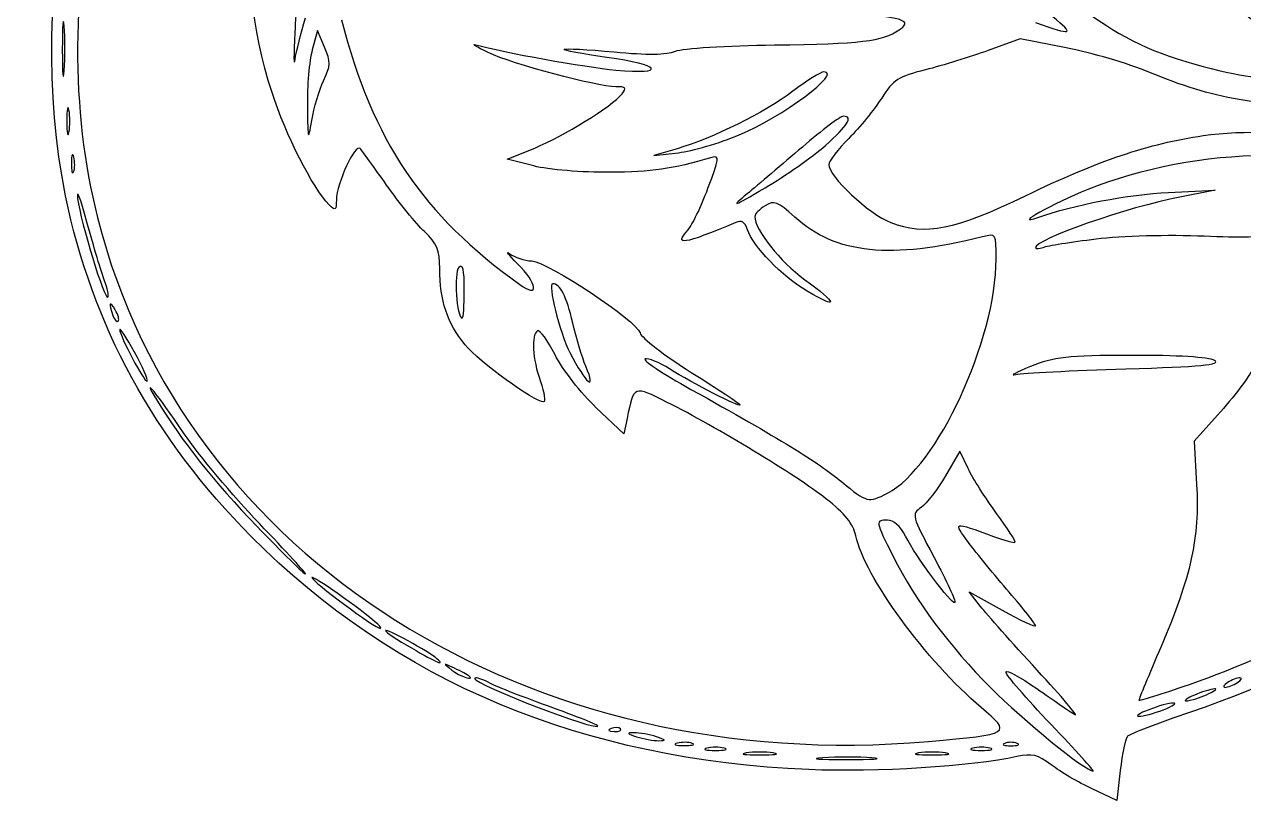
# Model space of a CAD drawing. Extents: x -1 to 102, y -1 to 95.
# Drawn here: x -1.2 to 64.3, y -1.3 to 40.4 of the extents above; entities that cross this region are included whole.
import ezdxf

# ---------------------------------------------------------------- set-up
doc = ezdxf.new("R2010")
doc.units = 0
doc.layers.get('0').update_dxf_attribs({"linetype": 'CONTINUOUS'})

msp = doc.modelspace()

# ---------------------------------------------------------------- linework, layer by layer
at = {"color": 7}
for points in [[(0.930911, 40.308115), (0.931033, 40.308115)], [(14.927762, 39.182135), (14.55096, 40.078276), (14.260387, 39.031651)], [(54.766324, 39.151139), (52.30641, 39.630056), (50.586505, 39.005761)], [(26.165587, 32.798811), (24.738271, 33.16137), (26.215609, 33.762416)], [(33.865132, 33.724858), (32.619987, 33.361903), (33.942904, 33.513874)], [(60.268945, 31.37707), (62.782487, 31.498246), (60.88652, 31.132603)], [(31.180437, 19.237248), (31.010003, 18.405861), (29.523145, 19.811309)], [(63.219388, 19.77412), (61.658471, 18.005941), (61.784627, 15.692358)], [(49.506169, 16.540914), (49.055901, 17.48514), (48.290297, 16.15907)], [(50.168445, 9.139034), (49.55332, 9.92637), (51.339258, 8.927648)], [(57.677756, 0.327848), (57.49082, -1.296538), (56.167904, -0.668367)]]:
    msp.add_lwpolyline(points, dxfattribs=at)
for points in [[(14.874252, 37.379188)], [(1.189002, 35.802215)], [(37.199845, 34.467639)], [(41.8329, 33.897448)], [(1.450228, 33.283639)], [(56.377385, 28.885158)], [(3.100455, 26.637395)], [(22.433528, 26.131695)], [(3.680409, 25.066747)], [(4.711882, 22.79418)], [(28.961099, 22.043882)], [(57.98348, 21.898713)], [(45.174278, 15.223924)], [(11.420715, 13.585254)], [(17.79009, 8.176591)], [(20.96509, 6.323777)], [(22.676063, 5.40544)], [(63.973112, 5.044403)], [(62.650195, 4.559874)], [(27.196029, 3.686696)], [(60.004362, 3.589195)], [(53.95023, 2.805459)], [(30.828538, 2.558412)], [(32.752279, 2.133986)], [(34.675543, 1.778384)], [(36.3903, 1.522622)], [(47.378869, 1.883754)], [(50.6778, 1.522622)], [(52.133008, 1.780048)], [(39.036133, 1.265161)], [(44.336668, 1.005258)], [(48.29655, 1.265161)]]:
    msp.add_lwpolyline(points, close=True, dxfattribs=at)
for points in [[(11.016929, 68.445018), (3.002988, 56.486713), (-0.212948, 41.591521), (2.721543, 30.023422)], [(1.011004, 31.195338), (-1.206118, 42.074931), (1.558503, 55.574798), (8.32627, 66.916385)], [(12.10172, 36.744815), (10.989534, 40.216836), (10.619197, 43.789645), (11.124979, 46.167844)], [(68.592764, 38.792536), (65.863512, 39.503228), (64.455942, 40.543432), (59.593512, 45.443034)], [(13.584194, 43.012111), (13.506838, 42.575549), (13.39067, 41.20633), (13.326043, 39.969403)], [(55.220166, 41.550947), (57.650907, 39.73023), (58.996048, 39.047605), (61.693414, 38.265939)], [(0.931033, 40.308115), (0.875545, 40.922189), (0.830804, 40.353049), (0.831611, 39.043361)], [(13.335727, 38.514195), (13.405693, 38.950757), (13.656613, 39.962788), (13.893328, 40.763153)], [(15.835214, 40.6566), (17.508817, 34.145879), (20.177031, 30.181897), (25.41009, 26.431859)], [(45.802439, 40.113545), (46.41305, 40.530923), (46.156203, 40.685193), (44.53282, 40.876117)], [(53.125195, 40.504361), (55.129015, 39.794013), (55.259018, 39.838865), (54.045374, 40.82183)], [(0.932499, 37.926865), (0.987183, 38.622481), (0.986522, 39.694043), (0.930911, 40.308115)], [(13.326043, 39.969403), (13.261413, 38.732476), (13.265776, 38.077632), (13.335727, 38.514195)], [(39.102279, 39.303682), (43.735384, 39.355363), (44.899009, 39.496013), (45.802439, 40.113545)], [(23.718963, 38.89193), (23.084733, 39.197209), (22.782415, 39.386507), (23.047144, 39.312596)], [(23.047144, 39.312596), (24.512626, 38.903439), (28.919104, 38.108414), (30.57375, 37.95463)], [(0.831611, 39.043361), (0.832404, 37.733674), (0.877818, 37.231251), (0.932499, 37.926865)], [(14.260387, 39.031651), (14.100571, 38.456007), (13.983151, 37.092059), (13.999458, 36.000653)], [(14.874252, 37.379188), (15.254255, 38.179984), (15.260509, 38.390756), (14.927762, 39.182135)], [(30.569643, 37.058986), (29.544081, 37.058986), (25.002505, 38.274114), (23.718963, 38.89193)], [(30.08811, 38.63467), (28.768336, 38.815026), (27.735377, 39.009447), (27.792646, 39.066713)], [(27.792646, 39.066713), (27.849915, 39.123982), (29.061511, 39.060654), (30.485085, 38.92596)], [(30.485085, 38.92596), (32.26667, 38.757405), (33.291373, 38.770057), (33.772737, 38.966558)], [(33.772737, 38.966558), (34.161502, 39.125258), (36.528309, 39.274972), (39.102279, 39.303682)], [(50.586505, 39.005761), (49.640556, 38.662401), (48.123597, 38.194835), (47.215486, 37.966724)], [(59.210612, 37.84727), (58.119206, 38.300996), (56.119276, 38.887736), (54.766324, 39.151139)], [(97.752683, 38.91107), (91.371513, 22.166583), (78.013536, 9.11783), (61.460428, 3.458948)], [(30.57375, 37.95463), (33.381167, 37.693708), (32.99265, 38.237747), (30.08811, 38.63467)], [(61.693414, 38.265939), (64.07404, 37.576059), (66.080206, 37.345961), (65.296029, 37.852736)], [(14.236522, 35.244331), (14.350605, 35.919759), (14.637582, 36.880445), (14.874252, 37.379188)], [(37.199845, 34.467639), (39.512102, 35.42624), (42.775434, 37.852736), (41.752374, 37.852736)], [(41.752374, 37.852736), (41.592021, 37.852736), (40.839131, 37.383352), (40.079282, 36.809661)], [(47.215486, 37.966724), (45.749692, 37.598527), (45.485325, 37.427802), (44.860019, 36.445587)], [(70.352203, 35.933385), (64.942051, 36.005688), (62.723842, 36.386728), (59.210612, 37.84727)], [(15.173525, 30.718435), (14.273677, 31.633851), (12.834452, 34.457378), (12.10172, 36.744815)], [(30.908001, 36.671515), (31.175756, 36.99414), (31.11913, 37.058986), (30.569643, 37.058986)], [(40.079282, 36.809661), (38.554639, 35.658547), (35.789089, 34.285682), (33.865132, 33.724858)], [(1.189002, 35.802215), (1.125939, 36.129637), (1.074339, 35.861747), (1.074339, 35.206903)], [(26.215609, 33.762416), (27.749974, 34.386663), (30.348994, 35.997954), (30.908001, 36.671515)], [(44.860019, 36.445587), (44.472625, 35.837072), (43.677411, 34.862945), (43.092883, 34.280861)], [(1.189002, 34.61159), (1.252068, 34.939012), (1.252068, 35.474794), (1.189002, 35.802215)], [(13.999458, 36.000653), (14.027387, 34.13094), (14.041087, 34.087237), (14.236522, 35.244331)], [(42.795333, 35.471486), (42.6437, 35.471486), (41.655074, 34.727346), (40.598386, 33.81784)], [(41.8329, 33.897448), (43.04066, 34.96056), (43.353061, 35.471486), (42.795333, 35.471486)], [(1.074339, 35.206903), (1.074339, 34.552059), (1.125939, 34.284169), (1.189002, 34.61159)], [(62.133469, 34.430933), (64.330408, 34.752169), (67.215356, 34.628611), (69.05112, 34.13466)], [(33.942904, 33.513874), (34.670508, 33.597456), (36.13613, 34.026652), (37.199845, 34.467639)], [(43.092883, 34.280861), (42.508353, 33.698778), (42.026186, 33.071041), (42.021398, 32.885888)], [(52.596029, 31.203596), (56.520509, 33.098298), (59.184405, 33.999723), (62.133469, 34.430933)], [(1.450214, 33.283639), (1.383132, 33.54107), (1.323834, 33.394507), (1.318441, 32.957945)], [(16.838879, 33.731036), (16.57565, 34.03487), (15.568072, 31.869526), (15.560171, 30.983018)], [(18.259728, 31.76732), (17.594492, 32.713205), (16.95511, 33.596876), (16.838879, 33.731036)], [(40.598386, 33.81784), (39.541699, 32.908335), (38.207246, 31.776284), (37.632936, 31.302172)], [(38.591755, 31.623876), (39.693416, 32.274928), (41.151932, 33.298035), (41.8329, 33.897448)], [(1.318441, 32.957945), (1.313044, 32.521382), (1.367934, 32.310758), (1.440412, 32.489889)], [(1.440412, 32.489889), (1.512886, 32.66902), (1.517297, 33.026207), (1.450228, 33.283639)], [(30.238737, 32.458978), (28.783529, 32.446489), (26.950612, 32.599402), (26.165587, 32.798811)], [(35.733882, 33.257704), (33.563856, 32.627308), (32.541869, 32.47876), (30.238737, 32.458978)], [(35.526543, 31.599309), (36.129936, 33.20238), (36.15204, 33.379182), (35.733882, 33.257704)], [(42.021398, 32.885888), (42.004808, 32.244099), (44.167317, 30.20909), (45.343067, 29.760066)], [(65.489124, 33.351354), (62.265825, 33.347226), (58.839341, 32.695229), (55.940402, 31.534439)], [(2.157586, 29.782945), (1.802841, 31.092632), (1.577225, 31.661605), (1.656219, 31.04733)], [(20.289932, 29.270423), (19.838558, 29.697831), (18.924967, 30.821434), (18.259728, 31.76732)], [(34.46317, 29.376235), (34.676556, 29.612024), (35.155074, 30.612408), (35.526543, 31.599309)], [(37.632936, 31.302172), (36.721418, 30.549681), (36.843248, 30.590556), (38.591755, 31.623876)], [(55.940402, 31.534439), (54.050695, 30.777762), (51.814635, 29.529003), (53.257487, 30.036124)], [(10.982541, 12.892611), (5.751935, 18.157865), (2.422489, 24.269054), (1.011004, 31.195338)], [(1.656219, 31.04733), (1.823573, 29.745961), (3.100937, 25.575702), (3.277972, 25.752737)], [(15.560171, 30.983018), (15.555091, 30.412589), (15.506712, 30.379485), (15.173525, 30.718435)], [(40.193127, 30.049629), (39.254369, 30.89774), (39.079982, 30.964129), (38.591794, 30.65925)], [(45.343067, 29.760066), (47.208943, 29.047482), (48.77617, 29.359402), (52.596029, 31.203596)], [(60.88652, 31.132603), (58.107053, 30.59656), (53.125195, 28.854971), (53.125195, 28.41934)], [(53.257487, 30.036124), (55.179741, 30.711743), (58.115814, 31.273268), (60.268945, 31.37707)], [(38.591794, 30.65925), (38.290476, 30.471076), (38.043945, 30.213136), (38.043945, 30.086054)], [(3.100455, 26.637395), (2.936623, 27.05776), (2.512331, 28.473257), (2.157586, 29.782945)], [(2.721543, 30.023422), (7.365967, 11.714557), (25.950721, 0.003852), (47.378869, 1.883754)], [(37.027855, 29.768242), (34.177806, 28.565808), (33.657818, 28.48633), (34.46317, 29.376235)], [(37.65028, 29.375957), (37.519959, 29.786559), (37.34004, 29.899954), (37.027855, 29.768242)], [(38.043945, 30.086054), (38.043945, 29.370861), (39.395252, 27.661161), (40.727077, 26.691302)], [(50.280925, 28.995312), (45.351131, 27.751762), (42.394561, 28.060766), (40.193127, 30.049629)], [(21.112087, 27.286048), (21.110764, 28.291832), (20.973647, 28.623011), (20.289932, 29.270423)], [(40.860001, 26.070539), (39.525591, 26.852552), (37.929489, 28.496241), (37.65028, 29.375957)], [(51.008529, 27.813336), (51.008529, 29.171096), (51.004401, 29.177811), (50.280925, 28.995312)], [(53.533114, 28.427648), (53.75747, 28.513744), (55.037392, 28.719621), (56.377385, 28.885158)], [(56.377385, 28.885163), (57.75384, 29.055203), (60.281299, 29.122904), (62.187175, 29.040788)], [(62.187175, 29.040788), (64.042565, 28.960847), (65.560612, 28.990555), (65.560612, 29.106807)], [(25.277798, 27.564818), (24.804856, 28.033088), (24.622688, 28.265636), (24.872983, 28.081589)], [(53.125195, 28.41934), (53.125195, 28.33782), (53.308758, 28.341561), (53.533114, 28.427648)], [(22.433528, 26.131695), (22.433528, 27.248681), (22.356341, 27.562633), (22.135919, 27.342211)], [(24.872983, 28.081589), (25.123277, 27.89754), (25.659058, 27.723256), (26.063608, 27.694292)], [(25.41009, 26.431859), (26.478391, 25.666308), (26.384678, 26.468872), (25.277798, 27.564818)], [(26.063608, 27.694292), (26.97222, 27.629234), (31.712048, 24.479202), (31.882585, 23.827073)], [(45.174278, 15.223924), (47.838905, 16.601855), (51.008529, 23.441414), (51.008529, 27.813336)], [(22.479494, 23.195513), (21.508428, 24.372745), (21.114207, 25.552043), (21.112087, 27.286048)], [(22.135919, 27.342211), (21.859601, 27.065893), (22.02268, 24.62357), (22.317447, 24.62357)], [(3.277972, 25.752737), (3.344171, 25.818936), (3.264293, 26.217031), (3.100455, 26.637395)], [(27.187499, 26.475653), (26.893459, 26.475653), (27.539154, 23.880614), (28.109164, 22.771486)], [(28.26144, 24.358986), (27.92176, 25.808734), (27.583381, 26.475653), (27.187499, 26.475653)], [(40.727077, 26.691302), (42.510628, 25.392486), (42.58146, 25.061696), (40.860001, 26.070539)], [(3.680409, 25.066747), (3.368507, 25.603113), (3.293188, 25.431435), (3.548506, 24.76609)], [(22.317447, 24.62357), (22.381291, 24.62357), (22.433528, 25.302226), (22.433528, 26.131695)], [(3.837341, 24.460023), (3.905463, 24.528145), (3.83496, 24.801171), (3.680409, 25.066747)], [(3.548506, 24.76609), (3.639242, 24.529632), (3.769219, 24.3919), (3.837341, 24.460023)], [(28.961099, 22.043882), (28.763815, 22.516825), (28.448968, 23.558622), (28.26144, 24.358986)], [(3.917486, 24.019462), (3.909548, 23.676057), (5.262231, 21.12241), (5.386336, 21.246518)], [(4.711882, 22.79418), (4.277602, 23.582064), (3.920124, 24.13344), (3.917486, 24.019462)], [(26.363299, 23.938021), (26.018362, 23.724838), (26.094152, 22.432264), (26.522833, 21.217252)], [(27.312599, 22.647108), (26.914568, 23.433799), (26.487385, 24.01471), (26.363299, 23.938021)], [(31.882585, 23.827073), (31.950893, 23.565858), (33.18655, 22.613665), (34.628489, 21.711087)], [(26.696146, 20.125653), (26.182245, 20.125653), (23.252061, 22.258922), (22.479494, 23.195513)], [(5.386336, 21.246518), (5.449667, 21.309849), (5.146163, 22.006298), (4.711882, 22.79418)], [(29.523145, 19.811309), (28.705373, 20.584308), (27.710627, 21.860415), (27.312599, 22.647108)], [(28.109164, 22.771486), (28.963382, 21.109347), (29.565415, 20.595172), (28.961099, 22.043882)], [(32.146407, 22.437238), (31.980055, 22.381787), (33.090123, 21.643795), (34.613218, 20.797255)], [(33.464169, 21.89712), (32.90575, 22.249635), (32.312756, 22.492687), (32.146407, 22.437238)], [(58.28457, 22.625301), (54.821984, 22.613183), (54.130228, 22.536671), (52.860612, 22.025398)], [(57.98348, 21.898713), (61.99047, 22.018503), (63.121627, 22.125099), (62.74598, 22.347507)], [(62.74598, 22.347507), (62.442765, 22.52703), (60.727198, 22.633853), (58.28457, 22.625301)], [(7.3774, 18.413899), (5.906835, 20.582215), (5.028707, 21.667676), (5.885586, 20.257945)], [(37.250195, 19.961095), (37.250195, 19.811852), (34.708775, 21.111435), (33.464169, 21.89712)], [(34.628489, 21.711087), (36.070426, 20.808508), (37.250195, 20.021013), (37.250195, 19.961095)], [(52.860612, 22.025398), (52.060247, 21.703093), (51.70306, 21.507386), (52.066862, 21.590497)], [(52.066862, 21.590497), (52.430664, 21.673608), (55.093142, 21.812306), (57.98348, 21.898713)], [(64.881196, 22.090745), (64.825705, 21.789099), (64.077892, 20.746617), (63.219388, 19.77412)], [(26.522833, 21.217252), (26.734659, 20.616873), (26.81265, 20.125653), (26.696146, 20.125653)], [(33.34186, 20.100613), (31.521453, 21.013566), (31.546636, 21.023625), (31.180437, 19.237248)], [(34.613218, 20.797255), (39.369802, 18.153536), (41.439494, 16.885737), (42.702131, 15.842356)], [(5.885586, 20.257945), (7.231482, 18.043684), (9.031085, 15.772836), (11.284772, 13.444924)], [(41.847328, 14.93602), (40.279312, 16.1667), (35.977354, 18.778887), (33.34186, 20.100613)], [(11.420715, 13.585254), (9.98344, 15.081263), (8.163948, 17.254154), (7.3774, 18.413899)], [(51.035188, 14.136441), (50.441876, 14.939576), (49.753819, 16.02159), (49.506169, 16.540914)], [(42.702131, 15.842356), (44.082036, 14.702068), (44.138032, 14.688058), (45.174278, 15.223924)], [(48.290297, 16.15907), (47.869218, 15.42973), (47.28224, 14.663177), (46.985907, 14.455616)], [(61.784627, 15.692358), (61.94131, 12.818906), (61.494106, 10.783237), (59.871875, 6.985545)], [(43.469608, 12.931018), (43.336948, 13.566317), (42.892321, 14.115838), (41.847328, 14.93602)], [(46.985907, 14.455616), (46.455396, 14.084033), (46.465979, 14.042774), (47.674429, 11.771119)], [(45.180901, 13.775653), (44.504838, 13.775653), (44.510979, 13.735502), (45.479316, 11.824007)], [(46.137737, 12.915757), (45.8684, 13.448832), (45.504735, 13.775653), (45.180901, 13.775653)], [(52.024251, 12.58815), (52.073577, 12.636577), (51.628498, 13.333307), (51.035188, 14.136441)], [(11.284772, 13.444924), (12.658361, 12.026096), (13.838848, 10.865236), (13.908073, 10.865236)], [(13.908073, 10.865236), (13.977301, 10.865236), (12.85799, 12.089244), (11.420715, 13.585254)], [(49.53309, 12.566303), (48.682997, 13.708827), (48.668715, 13.705377), (50.876237, 12.890685)], [(61.393425, 4.945533), (66.666105, 6.776286), (72.143609, 9.710436), (76.995996, 13.303411)], [(40.954362, 0.368009), (28.784714, 0.880385), (18.750025, 5.073671), (10.982541, 12.892611)], [(50.210323, 3.699576), (47.263415, 6.184445), (43.923175, 10.758919), (43.469608, 12.931018)], [(48.788365, 9.350629), (48.63868, 9.200941), (46.691222, 11.820295), (46.137737, 12.915757)], [(51.715903, 9.898533), (50.94079, 10.794021), (49.958524, 11.994518), (49.53309, 12.566303)], [(50.876237, 12.890685), (51.45832, 12.675867), (51.974927, 12.539726), (52.024251, 12.58815)], [(45.479316, 11.824007), (46.705054, 9.404414), (48.488605, 7.002066), (50.726975, 4.755695)], [(47.674429, 11.771119), (48.349453, 10.502207), (48.850725, 9.412986), (48.788365, 9.350629)], [(17.79009, 8.176591), (16.839088, 9.015664), (14.233823, 10.85673), (14.244351, 10.682264)], [(14.244351, 10.682264), (14.256522, 10.480455), (17.660132, 7.95482), (17.919919, 7.95482)], [(53.125195, 8.099647), (53.125195, 8.193545), (52.491013, 9.003043), (51.715903, 9.898533)], [(53.211153, 5.718088), (51.875984, 7.166573), (50.506765, 8.705996), (50.168445, 9.139034)], [(51.339258, 8.927648), (52.321524, 8.378349), (53.125195, 8.005747), (53.125195, 8.099647)], [(17.919919, 7.95482), (17.986758, 7.95482), (17.928332, 8.054618), (17.79009, 8.176591)], [(20.96509, 6.323777), (20.529033, 6.707246), (18.200194, 7.983527), (18.200194, 7.839033)], [(18.200194, 7.839033), (18.200194, 7.763081), (18.825272, 7.342463), (19.589257, 6.904321)], [(19.589257, 6.904321), (20.988522, 6.10185), (21.428624, 5.916147), (20.96509, 6.323777)], [(59.871875, 6.985545), (59.217139, 5.45279), (58.681445, 4.154882), (58.681445, 4.101306)], [(21.904361, 5.81691), (21.280667, 6.113944), (21.272224, 6.108435), (21.756493, 5.720458)], [(21.756493, 5.720458), (22.177975, 5.382781), (23.039156, 5.087766), (22.676063, 5.40544)], [(22.676063, 5.40544), (22.615429, 5.458489), (22.268163, 5.64365), (21.904361, 5.81691)], [(23.046234, 5.298392), (22.279053, 5.26074), (28.718285, 2.689042), (29.577279, 2.690029)], [(23.839984, 4.995947), (23.522129, 5.168119), (23.164942, 5.304219), (23.046234, 5.298392)], [(51.537695, 5.604039), (51.537695, 5.755304), (52.281836, 5.359199), (53.191341, 4.723807)], [(53.95023, 2.805459), (52.623336, 4.193413), (51.537695, 5.452774), (51.537695, 5.604039)], [(55.241862, 3.326516), (55.460143, 3.193396), (54.546325, 4.269605), (53.211153, 5.718088)], [(64.105404, 5.300882), (63.959883, 5.300882), (63.662227, 5.185468), (63.443945, 5.044403)], [(63.973112, 5.044403), (64.191393, 5.185468), (64.250925, 5.300882), (64.105404, 5.300882)], [(27.196029, 3.686696), (25.668059, 4.234614), (24.157838, 4.823775), (23.839984, 4.995947)], [(50.726975, 4.755695), (52.456614, 3.019869), (55.823432, 0.281903), (56.228295, 0.281903)], [(53.191341, 4.723807), (54.100846, 4.088416), (55.023581, 3.459636), (55.241862, 3.326516)], [(58.681445, 4.101306), (58.681445, 4.047731), (59.901836, 4.427633), (61.393425, 4.945533)], [(62.385612, 4.628158), (62.02181, 4.530844), (61.54556, 4.340881), (61.327279, 4.206015)], [(62.650195, 4.559874), (62.926021, 4.730295), (62.84532, 4.751123), (62.385612, 4.628158)], [(63.443945, 5.044403), (63.225664, 4.903338), (63.166133, 4.787924), (63.311654, 4.787924)], [(63.311654, 4.787924), (63.457175, 4.787924), (63.754831, 4.903338), (63.973112, 5.044403)], [(60.533529, 3.945811), (60.315247, 3.945811), (59.719935, 3.785333), (59.210612, 3.589195)], [(60.004362, 3.589195), (60.513685, 3.785333), (60.75181, 3.945811), (60.533529, 3.945811)], [(61.327279, 4.206015), (61.051453, 4.035594), (61.132154, 4.014766), (61.591862, 4.137731)], [(61.591862, 4.137731), (61.955664, 4.235045), (62.431914, 4.425008), (62.650195, 4.559874)], [(29.577279, 2.690029), (29.79556, 2.690278), (28.723997, 3.138779), (27.196029, 3.686696)], [(47.378877, 1.883754), (51.828412, 2.274115), (51.869549, 2.300497), (50.210323, 3.699576)], [(61.460428, 3.458948), (59.714651, 2.86213), (58.191429, 2.27897), (58.075491, 2.163032)], [(59.210612, 3.589195), (58.701289, 3.393056), (58.463164, 3.232579), (58.681445, 3.232579)], [(58.681445, 3.232579), (58.899727, 3.232579), (59.495039, 3.393056), (60.004362, 3.589195)], [(30.828538, 2.558423), (30.740617, 2.646341), (30.512414, 2.655739), (30.321419, 2.579299)], [(56.228295, 0.281903), (56.302254, 0.281903), (55.277123, 1.417503), (53.95023, 2.805459)], [(30.321419, 2.579299), (30.110353, 2.494838), (30.173046, 2.432143), (30.481273, 2.419448)], [(30.481273, 2.419448), (30.760186, 2.407965), (30.916457, 2.470494), (30.828538, 2.558412)], [(31.561654, 2.345822), (31.142641, 2.345822), (31.170181, 2.301724), (31.693945, 2.133986)], [(32.752279, 2.133986), (32.388477, 2.250496), (31.852695, 2.345822), (31.561654, 2.345822)], [(31.693945, 2.133986), (32.057747, 2.017477), (32.593529, 1.92215), (32.88457, 1.92215)], [(32.88457, 1.92215), (33.303583, 1.92215), (33.276043, 1.966248), (32.752279, 2.133986)], [(58.075491, 2.163032), (57.959554, 2.047094), (57.780574, 1.221261), (57.677756, 0.327848)], [(33.881793, 1.788186), (33.624361, 1.721104), (33.770925, 1.661806), (34.207487, 1.656413)], [(34.675543, 1.77837), (34.496412, 1.850845), (34.139225, 1.855256), (33.881793, 1.788186)], [(34.207487, 1.656413), (34.64405, 1.651016), (34.854674, 1.705906), (34.675543, 1.778384)], [(35.464258, 1.522622), (35.209596, 1.456071), (35.417956, 1.40162), (35.927279, 1.40162)], [(36.3903, 1.522622), (36.135638, 1.58917), (35.718919, 1.58917), (35.464258, 1.522622)], [(35.927279, 1.40162), (36.436602, 1.40162), (36.644961, 1.456071), (36.3903, 1.522622)], [(39.036133, 1.265161), (38.635951, 1.325785), (37.981107, 1.325785), (37.580925, 1.265161)], [(48.29655, 1.265161), (47.896367, 1.325785), (47.241523, 1.325785), (46.841341, 1.265161)], [(49.751758, 1.522622), (49.497096, 1.456071), (49.705456, 1.40162), (50.214779, 1.40162)], [(50.6778, 1.522622), (50.423138, 1.58917), (50.006419, 1.58917), (49.751758, 1.522622)], [(50.214779, 1.40162), (50.724102, 1.40162), (50.932461, 1.456071), (50.6778, 1.522622)], [(51.47155, 1.780048), (51.289648, 1.70665), (51.438477, 1.646595), (51.802279, 1.646595)], [(52.133008, 1.780048), (51.951107, 1.853446), (51.653451, 1.853446), (51.47155, 1.780048)], [(51.802279, 1.646595), (52.166081, 1.646595), (52.314909, 1.70665), (52.133008, 1.780048)], [(37.580925, 1.265161), (37.180742, 1.204539), (37.508164, 1.154938), (38.308529, 1.154938)], [(38.308529, 1.154938), (39.108893, 1.154938), (39.436315, 1.204539), (39.036133, 1.265161)], [(41.690835, 1.006509), (40.921972, 0.952894), (41.483529, 0.908463), (42.938737, 0.907775)], [(52.122827, 1.065006), (49.695373, 0.535014), (44.576042, 0.215527), (40.954362, 0.368009)], [(44.336668, 1.005186), (43.650323, 1.059492), (42.459698, 1.060056), (41.690835, 1.006509)], [(42.938737, 0.907775), (44.393945, 0.906981), (45.023013, 0.950952), (44.336668, 1.005258)], [(46.841341, 1.265161), (46.441159, 1.204539), (46.768581, 1.154938), (47.568945, 1.154938)], [(47.568945, 1.154938), (48.36931, 1.154938), (48.696732, 1.204539), (48.29655, 1.265161)], [(53.97491, 0.619609), (53.237344, 1.178925), (52.955272, 1.246759), (52.122827, 1.065006)], [(56.167904, -0.668367), (55.4403, -0.322871), (54.453451, 0.25672), (53.97491, 0.619609)]]:
    msp.add_open_spline(points, degree=3, dxfattribs=at)

doc.saveas('drawing.dxf')
